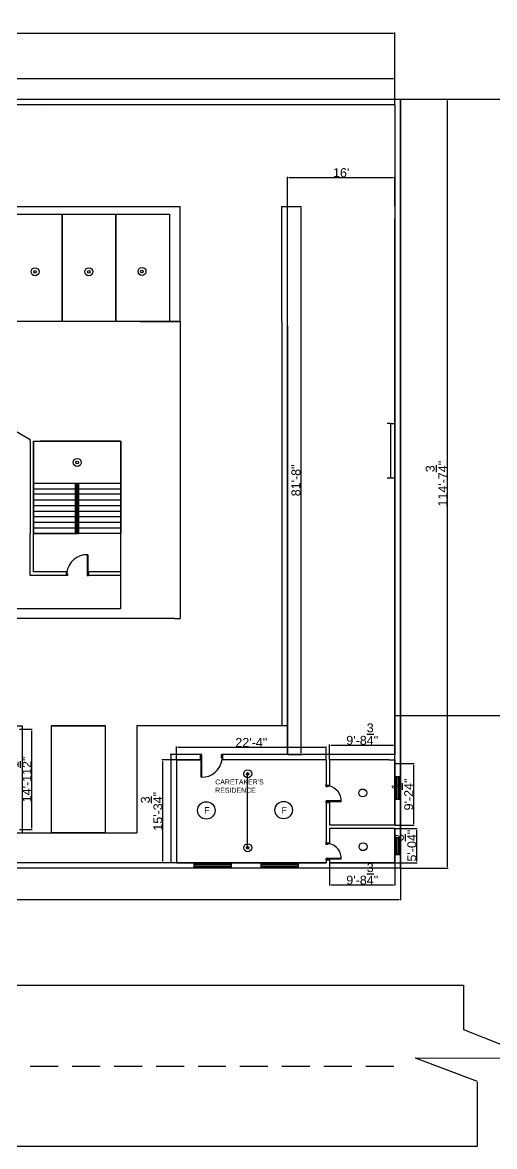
# Model space of a CAD drawing. Header units: millimetres. Extents: x 2433 to 8130, y 439 to 2450.
# Drawn here: x 6206 to 7050, y 439 to 2450 of the extents above; entities that cross this region are included whole.
import ezdxf

# ---------------------------------------------------------------- set-up
doc = ezdxf.new("R2010")
doc.units = ezdxf.units.MM
doc.header["$LTSCALE"] = 100
doc.linetypes.add('ACAD_ISO02W100', pattern=[15, 12, -3])
doc.linetypes.add('DASHED', pattern=[0.75, 0.5, -0.25])
doc.layers.add('road', color=7, linetype='ACAD_ISO02W100')
doc.styles.get("Standard").update_dxf_attribs({"font": 'arial.ttf'})
doc.dimstyles.new('dim', dxfattribs={"dimtxt": 16, "dimasz": 2.5, "dimexe": 1.25, "dimexo": 0.625, "dimtad": 1, "dimlunit": 4, "dimtxsty": 'Standard', "dimcen": 2.5, "dimadec": 0, "dimazin": 0, "dimtfac": 1, "dimtmove": 0, "dimatfit": 3, "dimfxl": 1, "dimarcsym": 0})

# ---------------------------------------------------------------- blocks, each defined once
blk = doc.blocks.new('*D4')
at = {"color": 0, "lineweight": -2, "transparency": 16777216}
for p, q in [((5184.5, 936.1), (5184.5, 879.8)), ((6881.6, 936.1), (6881.6, 879.8)), ((5187, 881), (6879.1, 881))]:
    blk.add_line(p, q, dxfattribs=at)
at = {"color": 0, "transparency": 16777216}
for points in [[(5187, 881.4), (5187, 880.6), (5184.5, 881)], [(6879.1, 881.4), (6879.1, 880.6), (6881.6, 881)]]:
    blk.add_solid(points, dxfattribs=at)
at = {"layer": 'Defpoints', "color": 0, "transparency": 16777216}
for p in [(5184.5, 936.7), (6881.6, 936.7), (6881.6, 881)]:
    blk.add_point(p, dxfattribs=at)
at = {"color": 0, "transparency": 16777216, "insert": (6033.1, 889.8), "char_height": 16, "attachment_point": 5}
blk.add_mtext('141\'-5"', dxfattribs=at)
blk = doc.blocks.new('*D10')
at = {"color": 0, "lineweight": -2, "transparency": 16777216}
for p, q in [((6872.2, 2312.6), (6966.7, 2312.6)), ((6965.4, 2310.1), (6965.4, 939.2)), ((6882.2, 936.7), (6966.7, 936.7))]:
    blk.add_line(p, q, dxfattribs=at)
at = {"color": 0, "transparency": 16777216}
for points in [[(6965, 2310.1), (6965.8, 2310.1), (6965.4, 2312.6)], [(6965, 939.2), (6965.8, 939.2), (6965.4, 936.7)]]:
    blk.add_solid(points, dxfattribs=at)
at = {"layer": 'Defpoints', "color": 0, "transparency": 16777216}
for p in [(6871.6, 2312.6), (6881.6, 936.7), (6965.4, 936.7)]:
    blk.add_point(p, dxfattribs=at)
at = {"color": 0, "transparency": 16777216, "insert": (6946, 1624.7), "char_height": 16, "attachment_point": 5, "rotation": 90}
blk.add_mtext('114\'-7{\\H1x;\\S3/4;}"', dxfattribs=at)
blk = doc.blocks.new('*D12')
at = {"color": 0, "lineweight": -2, "transparency": 16777216}
for p, q in [((6200.5, 1185.3), (6223, 1185.3)), ((6221.8, 1182.8), (6221.8, 1008.4)), ((6200.5, 1005.9), (6223, 1005.9))]:
    blk.add_line(p, q, dxfattribs=at)
at = {"color": 0, "transparency": 16777216}
for points in [[(6221.3, 1182.8), (6222.2, 1182.8), (6221.8, 1185.3)], [(6221.3, 1008.4), (6222.2, 1008.4), (6221.8, 1005.9)]]:
    blk.add_solid(points, dxfattribs=at)
at = {"layer": 'Defpoints', "color": 0, "transparency": 16777216}
for p in [(6199.8, 1185.3), (6199.8, 1005.9), (6221.8, 1005.9)]:
    blk.add_point(p, dxfattribs=at)
at = {"color": 0, "transparency": 16777216, "insert": (6202.4, 1095.6), "char_height": 16, "attachment_point": 5, "rotation": 90}
blk.add_mtext('14\'-11{\\H1x;\\S1/2;}"', dxfattribs=at)
blk = doc.blocks.new('*D13')
at = {"color": 0, "lineweight": -2, "transparency": 16777216}
for p, q in [((6481.1, 1131.1), (6481.1, 1154.5)), ((6483.6, 1153.2), (6746.5, 1153.2)), ((6749, 1131.1), (6749, 1154.5))]:
    blk.add_line(p, q, dxfattribs=at)
at = {"color": 0, "transparency": 16777216}
for points in [[(6483.6, 1153.6), (6483.6, 1152.8), (6481.1, 1153.2)], [(6746.5, 1153.6), (6746.5, 1152.8), (6749, 1153.2)]]:
    blk.add_solid(points, dxfattribs=at)
at = {"layer": 'Defpoints', "color": 0, "transparency": 16777216}
for p in [(6749, 1153.2), (6481.1, 1130.5), (6749, 1130.5)]:
    blk.add_point(p, dxfattribs=at)
at = {"color": 0, "transparency": 16777216, "insert": (6615, 1161.9), "char_height": 16, "attachment_point": 5}
blk.add_mtext('22\'-4"', dxfattribs=at)
blk = doc.blocks.new('*D14')
at = {"color": 0, "lineweight": -2, "transparency": 16777216}
for p, q in [((6480.4, 1130.5), (6455.2, 1130.5)), ((6456.4, 1128), (6456.4, 949.2)), ((6480.4, 946.7), (6455.2, 946.7))]:
    blk.add_line(p, q, dxfattribs=at)
at = {"color": 0, "transparency": 16777216}
for points in [[(6456, 1128), (6456.9, 1128), (6456.4, 1130.5)], [(6456, 949.2), (6456.9, 949.2), (6456.4, 946.7)]]:
    blk.add_solid(points, dxfattribs=at)
at = {"layer": 'Defpoints', "color": 0, "transparency": 16777216}
for p in [(6481.1, 1130.5), (6456.4, 946.7), (6481.1, 946.7)]:
    blk.add_point(p, dxfattribs=at)
at = {"color": 0, "transparency": 16777216, "insert": (6436.8, 1038.6), "char_height": 16, "attachment_point": 5, "rotation": 90}
blk.add_mtext('15\'-3{\\H1x;\\S3/4;}"', dxfattribs=at)
blk = doc.blocks.new('*D15')
at = {"color": 0, "lineweight": -2, "transparency": 16777216}
for p, q in [((6755, 1131.1), (6755, 1158.3)), ((6757.5, 1157), (6869.1, 1157)), ((6871.6, 1131.1), (6871.6, 1158.3))]:
    blk.add_line(p, q, dxfattribs=at)
at = {"color": 0, "transparency": 16777216}
for points in [[(6757.5, 1157.4), (6757.5, 1156.6), (6755, 1157)], [(6869.1, 1157.4), (6869.1, 1156.6), (6871.6, 1157)]]:
    blk.add_solid(points, dxfattribs=at)
at = {"layer": 'Defpoints', "color": 0, "transparency": 16777216}
for p in [(6871.6, 1157), (6755, 1130.5), (6871.6, 1130.5)]:
    blk.add_point(p, dxfattribs=at)
at = {"color": 0, "transparency": 16777216, "insert": (6813.3, 1176.6), "char_height": 16, "attachment_point": 5}
blk.add_mtext('9\'-8{\\H1x;\\S3/4;}"', dxfattribs=at)
blk = doc.blocks.new('*D16')
at = {"color": 0, "lineweight": -2, "transparency": 16777216}
for p, q in [((6872.2, 1123.9), (6906.1, 1123.9)), ((6904.8, 1121.4), (6904.8, 1016.1)), ((6872.2, 1013.6), (6906.1, 1013.6))]:
    blk.add_line(p, q, dxfattribs=at)
at = {"color": 0, "transparency": 16777216}
for points in [[(6904.4, 1121.4), (6905.2, 1121.4), (6904.8, 1123.9)], [(6904.4, 1016.1), (6905.2, 1016.1), (6904.8, 1013.6)]]:
    blk.add_solid(points, dxfattribs=at)
at = {"layer": 'Defpoints', "color": 0, "transparency": 16777216}
for p in [(6871.6, 1123.9), (6871.6, 1013.6), (6904.8, 1013.6)]:
    blk.add_point(p, dxfattribs=at)
at = {"color": 0, "transparency": 16777216, "insert": (6885.3, 1068.7), "char_height": 16, "attachment_point": 5, "rotation": 90}
blk.add_mtext('9\'-2{\\H1x;\\S1/4;}"', dxfattribs=at)
blk = doc.blocks.new('*D17')
at = {"color": 0, "lineweight": -2, "transparency": 16777216}
for p, q in [((6755, 946.1), (6755, 905.7)), ((6871.6, 946.1), (6871.6, 905.7)), ((6757.5, 907), (6869.1, 907))]:
    blk.add_line(p, q, dxfattribs=at)
at = {"color": 0, "transparency": 16777216}
for points in [[(6757.5, 907.4), (6757.5, 906.6), (6755, 907)], [(6869.1, 907.4), (6869.1, 906.6), (6871.6, 907)]]:
    blk.add_solid(points, dxfattribs=at)
at = {"layer": 'Defpoints', "color": 0, "transparency": 16777216}
for p in [(6755, 946.7), (6871.6, 946.7), (6871.6, 907)]:
    blk.add_point(p, dxfattribs=at)
at = {"color": 0, "transparency": 16777216, "insert": (6813.3, 926.6), "char_height": 16, "attachment_point": 5}
blk.add_mtext('9\'-8{\\H1x;\\S3/4;}"', dxfattribs=at)
blk = doc.blocks.new('*D18')
at = {"color": 0, "lineweight": -2, "transparency": 16777216}
for p, q in [((6872.2, 1007.6), (6911.7, 1007.6)), ((6910.5, 1005.1), (6910.5, 949.2)), ((6872.2, 946.7), (6911.7, 946.7))]:
    blk.add_line(p, q, dxfattribs=at)
at = {"color": 0, "transparency": 16777216}
for points in [[(6910.1, 1005.1), (6910.9, 1005.1), (6910.5, 1007.6)], [(6910.1, 949.2), (6910.9, 949.2), (6910.5, 946.7)]]:
    blk.add_solid(points, dxfattribs=at)
at = {"layer": 'Defpoints', "color": 0, "transparency": 16777216}
for p in [(6871.6, 1007.6), (6871.6, 946.7), (6910.5, 946.7)]:
    blk.add_point(p, dxfattribs=at)
at = {"color": 0, "transparency": 16777216, "insert": (6890.9, 977.2), "char_height": 16, "attachment_point": 5, "rotation": 90}
blk.add_mtext('5\'-0{\\H1x;\\S3/4;}"', dxfattribs=at)
blk = doc.blocks.new('*D21')
at = {"color": 0, "lineweight": -2, "transparency": 16777216}
for p, q in [((6679.6, 2121.2), (6679.6, 2173.5)), ((6682.1, 2172.2), (6869.1, 2172.2)), ((6871.6, 2121.2), (6871.6, 2173.5))]:
    blk.add_line(p, q, dxfattribs=at)
at = {"color": 0, "transparency": 16777216}
for points in [[(6682.1, 2172.7), (6682.1, 2171.8), (6679.6, 2172.2)], [(6869.1, 2172.7), (6869.1, 2171.8), (6871.6, 2172.2)]]:
    blk.add_solid(points, dxfattribs=at)
at = {"layer": 'Defpoints', "color": 0, "transparency": 16777216}
for p in [(6871.6, 2172.2), (6679.6, 2120.6), (6871.6, 2120.6)]:
    blk.add_point(p, dxfattribs=at)
at = {"color": 0, "transparency": 16777216, "insert": (6775.6, 2181), "char_height": 16, "attachment_point": 5}
blk.add_mtext("16'", dxfattribs=at)
blk = doc.blocks.new('*D22')
at = {"color": 0, "lineweight": -2, "transparency": 16777216}
for p, q in [((6680.2, 2120.6), (6704.9, 2120.6)), ((6703.7, 2118.1), (6703.7, 1143)), ((6680.2, 1140.5), (6704.9, 1140.5))]:
    blk.add_line(p, q, dxfattribs=at)
at = {"color": 0, "transparency": 16777216}
for points in [[(6703.3, 2118.1), (6704.1, 2118.1), (6703.7, 2120.6)], [(6703.3, 1143), (6704.1, 1143), (6703.7, 1140.5)]]:
    blk.add_solid(points, dxfattribs=at)
at = {"layer": 'Defpoints', "color": 0, "transparency": 16777216}
for p in [(6679.6, 2120.6), (6679.6, 1140.5), (6703.7, 1140.5)]:
    blk.add_point(p, dxfattribs=at)
at = {"color": 0, "transparency": 16777216, "insert": (6694.9, 1630.6), "char_height": 16, "attachment_point": 5, "rotation": 90}
blk.add_mtext('81\'-8"', dxfattribs=at)
blk = doc.blocks.new('*D30')
at = {"color": 0, "lineweight": -2, "transparency": 16777216}
for p, q in [((5194.5, 2303.2), (5194.5, 2431.7)), ((5197, 2430.5), (6869.1, 2430.5)), ((6871.6, 2303.2), (6871.6, 2431.7))]:
    blk.add_line(p, q, dxfattribs=at)
at = {"color": 0, "transparency": 16777216}
for points in [[(5197, 2430.9), (5197, 2430), (5194.5, 2430.5)], [(6869.1, 2430.9), (6869.1, 2430), (6871.6, 2430.5)]]:
    blk.add_solid(points, dxfattribs=at)
at = {"layer": 'Defpoints', "color": 0, "transparency": 16777216}
for p in [(6871.6, 2430.5), (5194.5, 2302.6), (6871.6, 2302.6)]:
    blk.add_point(p, dxfattribs=at)
at = {"color": 0, "transparency": 16777216, "insert": (6033.1, 2439.3), "char_height": 16, "attachment_point": 5}
blk.add_mtext('139\'-9"', dxfattribs=at)
blk = doc.blocks.new('*D35')
at = {"color": 0, "lineweight": -2, "transparency": 16777216}
for p, q in [((5412.1, 2303.2), (5412.1, 2350.6)), ((5414.6, 2349.3), (6869.1, 2349.3)), ((6871.6, 2303.2), (6871.6, 2350.6))]:
    blk.add_line(p, q, dxfattribs=at)
at = {"color": 0, "transparency": 16777216}
for points in [[(5414.6, 2349.7), (5414.6, 2348.9), (5412.1, 2349.3)], [(6869.1, 2349.7), (6869.1, 2348.9), (6871.6, 2349.3)]]:
    blk.add_solid(points, dxfattribs=at)
at = {"layer": 'Defpoints', "color": 0, "transparency": 16777216}
for p in [(6871.6, 2349.3), (5412.1, 2302.6), (6871.6, 2302.6)]:
    blk.add_point(p, dxfattribs=at)
at = {"color": 0, "transparency": 16777216, "insert": (6141.9, 2368.7), "char_height": 16, "attachment_point": 5}
blk.add_mtext('121\'-7{\\H1x;\\S1/2;}"', dxfattribs=at)
blk = doc.blocks.new('*D36')
at = {"color": 0, "lineweight": -2, "transparency": 16777216}
for p, q in [((6872.2, 2312.6), (7155.4, 2312.6)), ((7154.1, 2310.1), (7154.1, 1212.3)), ((6872.2, 1209.8), (7155.4, 1209.8))]:
    blk.add_line(p, q, dxfattribs=at)
at = {"color": 0, "transparency": 16777216}
for points in [[(7153.7, 2310.1), (7154.5, 2310.1), (7154.1, 2312.6)], [(7153.7, 1212.3), (7154.5, 1212.3), (7154.1, 1209.8)]]:
    blk.add_solid(points, dxfattribs=at)
at = {"layer": 'Defpoints', "color": 0, "transparency": 16777216}
for p in [(6871.6, 2312.6), (6871.6, 1209.8), (7154.1, 1209.8)]:
    blk.add_point(p, dxfattribs=at)
at = {"color": 0, "transparency": 16777216, "insert": (7134.5, 1761.2), "char_height": 16, "attachment_point": 5, "rotation": 90}
blk.add_mtext('91\'-10{\\H1x;\\S3/4;}"', dxfattribs=at)

msp = doc.modelspace()

# ---------------------------------------------------------------- linework, layer by layer
for p, q in [((6871.62, 2312.617), (6881.62, 2312.617)), ((6881.62, 936.749), (6881.62, 2312.617)), ((6881.62, 2312.617), (6881.62, 2302.617)), ((6871.62, 2302.617), (5412.142, 2302.617)), ((6238.486, 2302.26), (6238.073, 2302.26)), ((6241.353, 2290.167), (6241.353, 2290.167)), ((5604.986, 2120.617), (6487.62, 2120.617)), ((6487.62, 1914.74), (6487.62, 2120.617)), ((6669.62, 2120.617), (6679.62, 2120.617)), ((6669.62, 2111.56), (6669.62, 2120.617)), ((6669.62, 1914.74), (6669.62, 2111.56)), ((6679.62, 1906.749), (6679.62, 2120.617)), ((6372.986, 2106.74), (6372.986, 1914.74)), ((6871.62, 2106.74), (6871.62, 1146.74)), ((6871.62, 1140.499), (6871.62, 2098.749)), ((6487.62, 1914.74), (5604.986, 1914.74)), ((6416.022, 1914.74), (6487.62, 1914.74)), ((6487.62, 1914.74), (6487.62, 1383.334)), ((6669.62, 1914.74), (6669.62, 1191.334)), ((6679.62, 1140.499), (6679.62, 1906.749)), ((6679.62, 1906.749), (6679.62, 1140.499)), ((5948.527, 1860.711), (6219.62, 1704.014)), ((6863.74, 1732.373), (6857.664, 1732.373)), ((6863.74, 1732.373), (6857.664, 1732.373)), ((6863.74, 1732.373), (6863.74, 1634.695)), ((6863.74, 1732.373), (6869.698, 1732.373)), ((6863.74, 1732.373), (6863.74, 1634.695)), ((6863.74, 1732.373), (6869.698, 1732.373)), ((6219.62, 1700.546), (6219.62, 1704.014)), ((6219.62, 1700.546), (6219.62, 1535.731)), ((6225.62, 1700.731), (6381.62, 1700.731)), ((6225.62, 1700.731), (6275.299, 1700.731)), ((6225.62, 1700.731), (6381.594, 1700.731)), ((6225.62, 1700.731), (6275.299, 1700.731)), ((6225.62, 1700.546), (6225.62, 1535.731)), ((6381.299, 1700.731), (6237.299, 1700.731)), ((6869.757, 1634.695), (6857.664, 1634.695)), ((6857.664, 1631.415), (6857.664, 1631.415)), ((6857.664, 1631.415), (6857.664, 1631.415)), ((6869.757, 1634.695), (6863.74, 1634.695)), ((6869.757, 1634.282), (6869.757, 1634.695)), ((6225.62, 1625.731), (6381.62, 1625.731)), ((6225.62, 1615.731), (6300.62, 1615.731)), ((6300.62, 1535.731), (6300.62, 1625.731)), ((6304.62, 1623.431), (6302.62, 1623.431)), ((6302.62, 1623.431), (6302.62, 1535.731)), ((6304.62, 1535.731), (6304.62, 1623.431)), ((6306.62, 1535.731), (6306.62, 1625.731)), ((6306.62, 1615.731), (6381.62, 1615.731)), ((6300.62, 1605.731), (6225.62, 1605.731)), ((6225.62, 1595.731), (6300.62, 1595.731)), ((6381.62, 1605.731), (6306.62, 1605.731)), ((6306.62, 1595.731), (6381.62, 1595.731)), ((6225.62, 1585.731), (6300.62, 1585.731)), ((6225.62, 1575.731), (6300.62, 1575.731)), ((6306.62, 1585.731), (6381.62, 1585.731)), ((6306.62, 1575.731), (6381.62, 1575.731)), ((6381.62, 1466.731), (6381.62, 1580.731)), ((6225.62, 1565.731), (6300.62, 1565.731)), ((6225.62, 1555.731), (6300.62, 1555.731)), ((6306.62, 1565.731), (6381.62, 1565.731)), ((6306.62, 1555.731), (6381.62, 1555.731)), ((6225.62, 1545.731), (6300.62, 1545.731)), ((6225.62, 1535.731), (6300.62, 1535.731)), ((6300.62, 1535.731), (6306.62, 1535.731)), ((6306.62, 1535.731), (6304.62, 1535.731)), ((6306.62, 1545.731), (6381.62, 1545.731)), ((6321.227, 1460.675), (6323.727, 1460.675)), ((6321.227, 1460.675), (6323.727, 1460.675)), ((6323.727, 1460.675), (6323.727, 1465.675)), ((6381.62, 1401.635), (6381.62, 1460.731)), ((6127.62, 1401.635), (6381.62, 1401.635)), ((6477.62, 1383.334), (5604.522, 1383.334)), ((6477.62, 1383.334), (6487.62, 1383.334)), ((6181.454, 1191.288), (6205.839, 1191.334)), ((6205.839, 999.894), (6205.839, 1191.334)), ((6257.435, 1191.334), (6353.435, 1191.334)), ((6410.412, 1191.894), (6471.072, 1191.894)), ((6410.412, 1191.894), (6410.412, 999.894)), ((6471.072, 1191.894), (6679.62, 1191.894)), ((6481.072, 1130.499), (6524.097, 1130.499)), ((6524.097, 1136.506), (6524.097, 1131.506)), ((6748.978, 1130.499), (6748.978, 1082.136)), ((6754.978, 1130.499), (6754.978, 1084.636)), ((6861.62, 1130.499), (6871.62, 1130.499)), ((6608.411, 973.236), (6608.411, 1105.65)), ((6748.976, 1084.617), (6748.976, 1087.117)), ((6871.62, 1100.555), (6881.62, 1100.555)), ((6748.976, 1054.616), (6748.976, 1057.116)), ((6772.949, 1057.116), (6748.976, 1057.116)), ((6748.976, 1057.116), (6748.976, 1054.616)), ((6748.976, 1054.616), (6748.976, 1057.116)), ((6772.932, 1057.116), (6748.976, 1057.116)), ((6748.976, 1054.616), (6753.976, 1054.616)), ((6748.976, 1054.616), (6753.976, 1054.616)), ((6748.978, 1057.116), (6748.978, 979.249)), ((6773.03, 1055.866), (6751.476, 1055.866)), ((6773.03, 1055.866), (6751.476, 1055.866)), ((6754.978, 1054.616), (6754.978, 1013.575)), ((6871.62, 1013.575), (6754.978, 1013.575)), ((6871.62, 1007.575), (6754.978, 1007.575)), ((6754.978, 1007.575), (6754.978, 980.323)), ((6181.454, 999.917), (6205.839, 999.894)), ((6205.839, 999.894), (6410.412, 999.894)), ((6748.976, 981.73), (6748.976, 984.23)), ((6481.072, 956.749), (6481.072, 946.749)), ((6748.976, 951.729), (6748.976, 954.229)), ((6772.949, 954.229), (6748.976, 954.229)), ((6748.976, 954.229), (6748.976, 951.729)), ((6748.976, 951.729), (6748.976, 954.229)), ((6772.932, 954.229), (6748.976, 954.229)), ((6748.976, 951.729), (6753.976, 951.729)), ((6748.976, 951.729), (6753.976, 951.729)), ((6748.978, 954.229), (6748.978, 946.749)), ((6773.03, 952.979), (6751.476, 952.979)), ((6773.03, 952.979), (6751.476, 952.979)), ((6754.978, 952.979), (6754.978, 946.749)), ((6881.65, 961.306), (6871.65, 961.306))]:
    msp.add_line(p, q)
at = {"color": 215, "true_color": 0xa953a0}
for p, q in [((6321.227, 1497.599), (6321.227, 1460.675)), ((6321.227, 1489.426), (6321.227, 1460.675)), ((6322.477, 1497.621), (6322.477, 1463.175)), ((6322.477, 1489.389), (6322.477, 1463.175)), ((6283.707, 1466.68), (6285.11, 1466.682)), ((6283.707, 1466.682), (6283.707, 1460.675)), ((6286.207, 1460.675), (6283.707, 1460.675)), ((6284.957, 1465.675), (6284.957, 1463.175)), ((6284.957, 1463.175), (6286.207, 1463.175)), ((6286.207, 1463.175), (6286.207, 1460.675)), ((6322.477, 1463.175), (6321.227, 1463.175)), ((6322.477, 1463.175), (6321.227, 1463.175)), ((6321.227, 1460.675), (6323.727, 1460.675)), ((6323.727, 1466.682), (6323.727, 1460.675)), ((6472.322, 1140.499), (6469.822, 1140.499)), ((6524.097, 1130.499), (6524.097, 1140.499)), ((6524.097, 1130.505), (6525.347, 1130.505)), ((6525.347, 1107.792), (6525.347, 1134.006)), ((6525.347, 1134.006), (6526.597, 1134.006)), ((6525.347, 1099.56), (6525.347, 1134.006)), ((6525.347, 1134.006), (6526.597, 1134.006)), ((6526.597, 1099.582), (6526.597, 1140.499)), ((6526.597, 1107.755), (6526.597, 1136.506)), ((6561.617, 1134.006), (6561.617, 1140.499)), ((6562.867, 1134.006), (6561.617, 1134.006)), ((6564.117, 1130.501), (6562.713, 1130.499)), ((6562.867, 1131.506), (6562.867, 1134.006)), ((6564.117, 1130.499), (6564.105, 1140.499)), ((6755.053, 1084.636), (6748.976, 1084.636)), ((6748.976, 1082.136), (6748.976, 1084.636)), ((6751.476, 1082.136), (6748.976, 1082.136)), ((6751.476, 1082.136), (6748.976, 1082.136)), ((6753.976, 1083.386), (6751.476, 1083.386)), ((6753.976, 1083.386), (6751.476, 1083.386)), ((6751.476, 1083.386), (6751.476, 1082.136)), ((6755.053, 1084.636), (6755.053, 1083.195)), ((6775.853, 1057.116), (6748.976, 1057.116)), ((6748.976, 1057.116), (6748.976, 1054.616)), ((6754.988, 1054.616), (6748.976, 1054.616)), ((6751.476, 1055.866), (6751.476, 1057.116)), ((6751.476, 1055.866), (6751.476, 1057.116)), ((6751.476, 1055.866), (6751.476, 1057.116)), ((6775.787, 1055.866), (6751.476, 1055.866)), ((6755.053, 981.749), (6748.976, 981.749)), ((6748.976, 979.249), (6748.976, 981.749)), ((6751.476, 979.249), (6748.976, 979.249)), ((6751.476, 979.249), (6748.976, 979.249)), ((6753.976, 980.499), (6751.476, 980.499)), ((6753.976, 980.499), (6751.476, 980.499)), ((6751.476, 980.499), (6751.476, 979.249)), ((6755.053, 981.749), (6755.053, 980.308)), ((6775.853, 954.229), (6748.976, 954.229)), ((6748.976, 954.229), (6748.976, 951.729)), ((6754.988, 951.729), (6748.976, 951.729)), ((6751.476, 952.979), (6751.476, 954.229)), ((6751.476, 952.979), (6751.476, 954.229)), ((6751.476, 952.979), (6751.476, 954.229)), ((6775.787, 952.979), (6751.476, 952.979))]:
    msp.add_line(p, q, dxfattribs=at)
at = {"color": 31, "true_color": 0xfecc66}
for p, q in [((6881.62, 1100.555), (6871.62, 1100.555)), ((6871.62, 1060.557), (6881.62, 1060.557)), ((6881.65, 991.306), (6871.65, 991.306)), ((6511.997, 946.885), (6511.997, 936.885)), ((6578.719, 946.885), (6578.719, 936.885)), ((6631.907, 946.885), (6631.907, 936.885)), ((6698.629, 946.885), (6698.629, 936.885)), ((6871.65, 961.306), (6881.65, 961.306))]:
    msp.add_line(p, q, dxfattribs=at)
at = {"linetype": 'Continuous'}
for p, q in [((6994.35, 727.738), (6994.35, 648.464)), ((6994.35, 648.464), (7126.998, 595.89)), ((7123.351, 596.627), (6907.86, 597.067)), ((6908.034, 597.632), (7018.756, 555.61))]:
    msp.add_line(p, q, dxfattribs=at)
for points in [[(6881.62, 2313.031), (6881.62, 936.749), (5184.527, 936.749), (5184.527, 2313.031)], [(5194.527, 2312.617), (6871.62, 2312.617)], [(6871.62, 2302.617), (6871.62, 1140.499)], [(6871.62, 2002.749), (6871.62, 2098.749)], [(6748.978, 946.749), (5194.527, 946.749), (5194.527, 1922.617)], [(6381.62, 1460.731), (6381.62, 1700.731)], [(6286.207, 1460.731), (6219.62, 1460.731), (6219.62, 1535.731)], [(6285.119, 1466.731), (6225.62, 1466.731), (6225.62, 1535.731)], [(6381.62, 1460.731), (6321.227, 1460.731)], [(6381.62, 1466.731), (6322.477, 1466.731)], [(6881.62, 1316.731), (6881.62, 936.749), (6381.62, 936.749)], [(6526.597, 1140.499), (6471.072, 1140.499), (6471.072, 946.749)], [(6525.347, 1130.499), (6481.072, 1130.499), (6481.072, 956.749)], [(6871.62, 1140.499), (6561.617, 1140.499)], [(6748.978, 1130.499), (6562.713, 1130.499)], [(6861.62, 1130.499), (6754.978, 1130.499)], [(6871.62, 1042.749), (6871.62, 1130.499)], [(6871.62, 1013.575), (6871.62, 1130.499)], [(6871.62, 1130.499), (6871.62, 1013.575)], [(6871.62, 1060.557), (6881.62, 1060.557)], [(6871.62, 1007.575), (6871.62, 946.749), (6754.978, 946.749)], [(6754.978, 946.749), (6871.62, 946.749), (6871.62, 1007.575)], [(6481.072, 946.749), (6748.978, 946.749)], [(6237.62, 936.749), (5737.62, 936.749)], [(5122.121, 648.374), (5122.121, 727.738), (6994.35, 727.738)], [(7018.756, 553.846), (7018.756, 438.972), (5118.755, 438.972), (5118.755, 553.846)]]:
    msp.add_lwpolyline(points)
for points in [[(6276.986, 2106.74), (6276.986, 1914.74), (6180.986, 1914.74), (6180.986, 2106.74)], [(6372.986, 2106.74), (6372.986, 1914.74), (6276.986, 1914.74), (6276.986, 2106.74)], [(6468.986, 2106.74), (6468.986, 1914.74), (6372.986, 1914.74), (6372.986, 2106.74)], [(6381.62, 1535.731), (6225.62, 1535.731), (6225.62, 1700.731), (6381.62, 1700.731)], [(6353.435, 1191.874), (6353.435, 999.874), (6257.435, 999.874), (6257.435, 1191.874)]]:
    msp.add_lwpolyline(points, close=True)
at = {"color": 31, "true_color": 0xfecc66}
for points in [[(6873.62, 1100.555), (6873.62, 1060.557)], [(6875.12, 1100.555), (6875.12, 1060.557)], [(6878.12, 1100.555), (6878.12, 1060.557)], [(6879.62, 1100.555), (6879.62, 1060.557)], [(6873.65, 991.306), (6873.65, 961.306)], [(6875.15, 991.306), (6875.15, 961.306)], [(6878.15, 991.306), (6878.15, 961.306)], [(6879.65, 991.306), (6879.65, 961.306)], [(6578.719, 944.885), (6511.997, 944.885)], [(6578.719, 943.385), (6511.997, 943.385)], [(6578.719, 940.385), (6511.997, 940.385)], [(6578.719, 938.885), (6511.997, 938.885)], [(6698.629, 944.885), (6631.907, 944.885)], [(6698.629, 943.385), (6631.907, 943.385)], [(6698.629, 940.385), (6631.907, 940.385)], [(6698.629, 938.885), (6631.907, 938.885)]]:
    msp.add_lwpolyline(points, dxfattribs=at)
at = {"color": 215, "true_color": 0xa953a0}
for points in [[(6754.988, 1055.866), (6754.988, 1054.616)], [(6754.988, 952.979), (6754.988, 951.729)]]:
    msp.add_lwpolyline(points, dxfattribs=at)
for centre, radius in [((6228.4, 2003.779), 7.119), ((6324.421, 2003.889), 7.119), ((6419.537, 2004.359), 7.119), ((6228.256, 2003.569), 2.305), ((6324.277, 2003.679), 2.305), ((6419.393, 2004.149), 2.305), ((6303.767, 1662.731), 7.119), ((6303.623, 1662.522), 2.305), ((6608.614, 1105.723), 7.119), ((6608.47, 1105.513), 2.305), ((6814.191, 1071.401), 7.119), ((6534.639, 1040.2), 15.619), ((6672.801, 1040.778), 15.619), ((6608.555, 973.446), 7.119), ((6608.411, 973.236), 2.305), ((6814.781, 975.345), 7.119)]:
    msp.add_circle(centre, radius)
for centre, radius, start, end in [((6321.627, 1460.613), 37.018, 88.685022, 172.141096), ((6526.196, 1136.568), 37.018, 268.685022, 352.141096), ((6750.014, 1057.842), 25.849, 355.615091, 81.184415), ((6750.014, 954.955), 25.849, 355.615091, 81.184415)]:
    msp.add_arc(centre, radius, start, end, dxfattribs=at)
at = {"layer": 'road', "linetype": 'DASHED'}
msp.add_line((6869.709, 582.078), (5209.258, 582.078), dxfattribs=at)

# ---------------------------------------------------------------- texts
at = {"insert": (6550.486, 1095.621), "char_height": 8.9102, "attachment_point": 1}
msp.add_mtext_dynamic_manual_height_columns("CARETAKER'S RESIDENCE", width=149.75244, gutter_width=12.5, heights=[0], dxfattribs=at)
at = {"char_height": 11.375, "attachment_point": 1}
for insert in [(6530.792, 1046.039), (6668.954, 1046.616)]:
    msp.add_mtext('F', dxfattribs=dict(at, insert=insert))

# ---------------------------------------------------------------- dimensions: what is measured, and where the dimension line sits
for base, p1, p2, picture, middle in [((6871.62, 2430.451), (5194.527, 2302.617), (6871.62, 2302.617), '*D30', (6033.073, 2439.251)), ((6871.62, 2349.315), (5412.142, 2302.617), (6871.62, 2302.617), '*D35', (6141.881, 2368.672)), ((6871.62, 2172.243), (6679.62, 2120.617), (6871.62, 2120.617), '*D21', (6775.62, 2181.037)), ((6871.62, 1157.013), (6754.978, 1130.499), (6871.62, 1130.499), '*D15', (6813.299, 1176.615)), ((6748.978, 1153.224), (6481.072, 1130.499), (6748.978, 1130.499), '*D13', (6615.025, 1161.882)), ((6871.62, 906.976), (6754.978, 946.749), (6871.62, 946.749), '*D17', (6813.299, 926.579)), ((6881.62, 881.024), (5184.527, 936.749), (6881.62, 936.749), '*D4', (6033.073, 889.818))]:
    dim = msp.add_linear_dim(base=base, p1=p1, p2=p2, dimstyle='dim')
    dim.commit()
    dim.dimension.update_dxf_attribs({"geometry": picture, "text_midpoint": middle})
for base, p1, p2, picture, middle in [((6965.428, 936.749), (6871.62, 2312.617), (6881.62, 936.749), '*D10', (6945.962, 1624.683)), ((7154.1257, 1209.8124), (6871.6201, 2312.617), (6871.6201, 1209.8124), '*D36', (7134.5229, 1761.2147)), ((6703.689, 1140.499), (6679.62, 2120.617), (6679.62, 1140.499), '*D22', (6694.894, 1630.558)), ((6221.755, 1005.894), (6199.839, 1185.334), (6199.839, 1005.894), '*D12', (6202.397, 1095.614)), ((6456.45, 946.749), (6481.072, 1130.499), (6481.072, 946.749), '*D14', (6436.842, 1038.624)), ((6904.801, 1013.575), (6871.62, 1123.864), (6871.62, 1013.575), '*D16', (6885.34, 1068.72)), ((6910.488, 946.749), (6871.62, 1007.575), (6871.62, 946.749), '*D18', (6890.885, 977.162))]:
    dim = msp.add_linear_dim(base=base, p1=p1, p2=p2, angle=90, dimstyle='dim')
    dim.commit()
    dim.dimension.update_dxf_attribs({"geometry": picture, "text_midpoint": middle})

doc.saveas('drawing.dxf')
